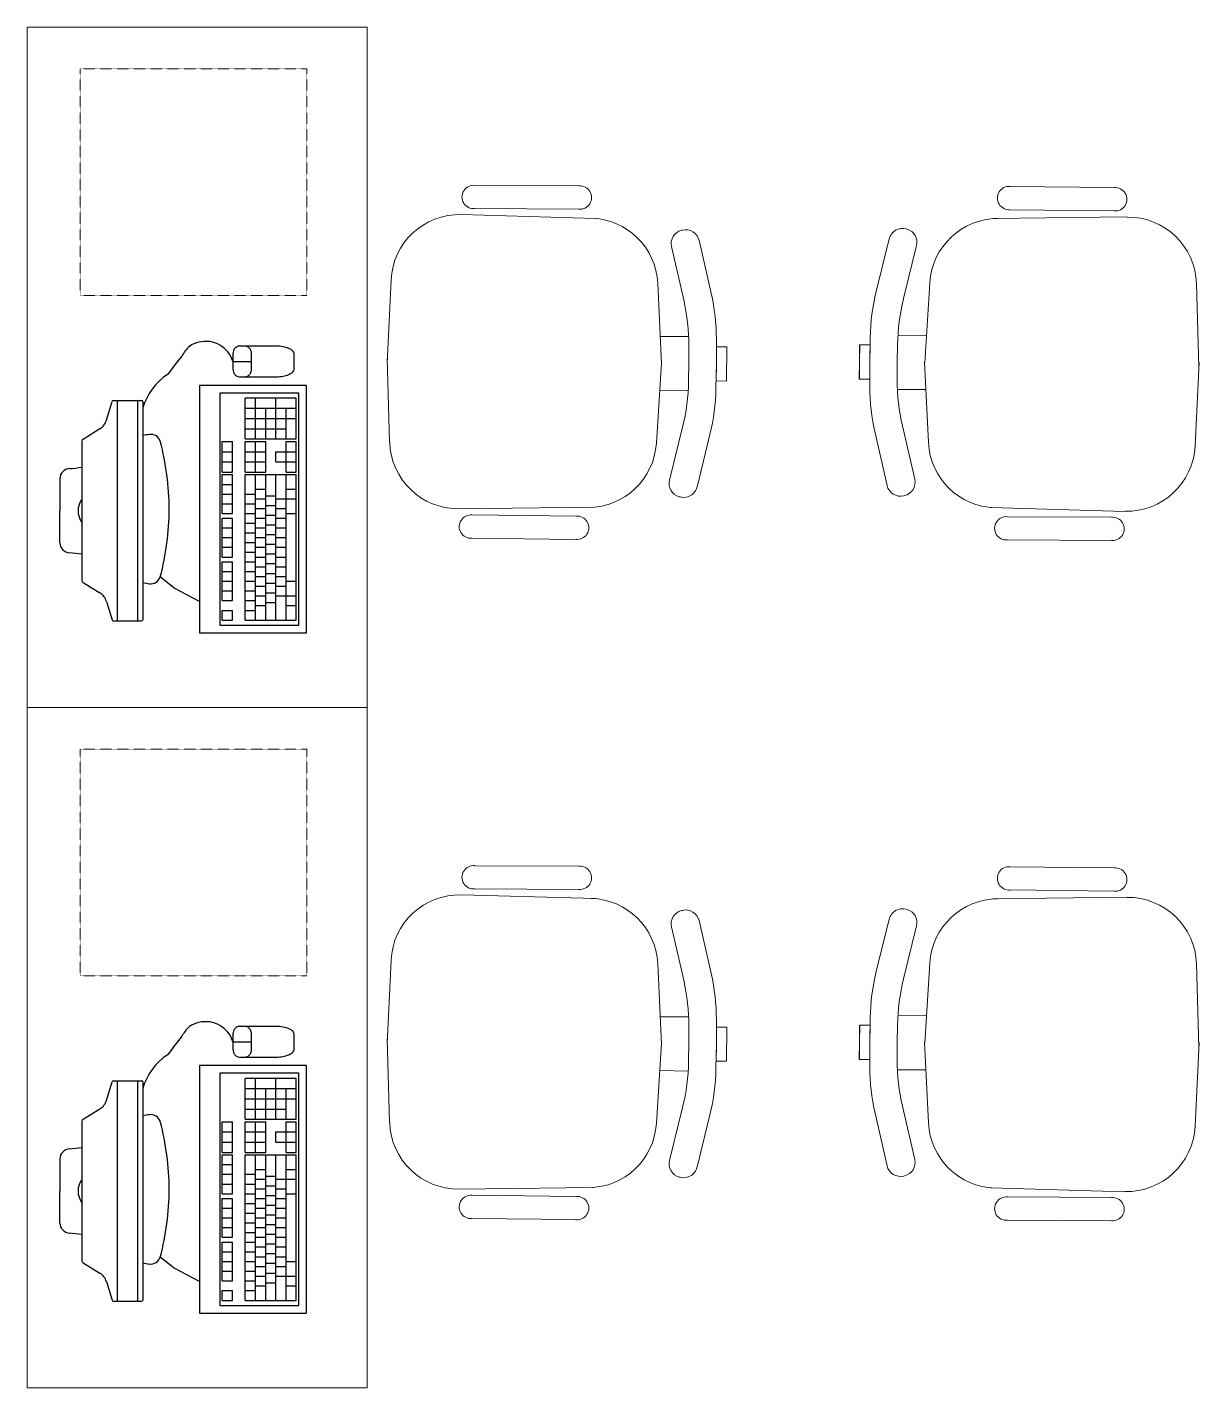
# Model space of a CAD drawing. Header units: millimetres. Extents: x -217756 to 263180, y 55413 to 130608.
# Drawn here: x 93642 to 95715, y 124601 to 127001 of the extents above; entities that cross this region are included whole.
import ezdxf

# ---------------------------------------------------------------- set-up
doc = ezdxf.new("R2010")
doc.units = ezdxf.units.MM
doc.linetypes.add('HIDDEN', pattern=[6, 4, -2])
doc.layers.add('ТХ_мебель передв', color=250, linetype='Continuous', lineweight=13)

# ---------------------------------------------------------------- blocks, each defined once
blk = doc.blocks.new('A$C34cbd993')
at = {"extrusion": (-6.1078e-05, 0.000470829, 1)}
for p, q in [((312016, -4293.2, -0.1), (312026, -4260.4, -0.1)), ((312027.8, -4258.6, -0.1), (312078.2, -4258.6, -0.1)), ((312035, -4258.6, -0.1), (312035, -4647.4, 0.1)), ((312071, -4258.6, -0.1), (312071, -4647.4, 0.1)), ((312080, -4260.4, -0.1), (312080, -4645.6, 0.1)), ((312261, -4326.3, -0.1), (312261, -4254.3, -0.1)), ((312351, -4254.3, -0.1), (312261, -4254.3, -0.1)), ((312279, -4326.3, -0.1), (312279, -4254.3, -0.1)), ((312315, -4326.3, -0.1), (312315, -4254.3, -0.1)), ((312351, -4326.3, -0.1), (312351, -4254.3, -0.1)), ((312297, -4326.3, -0.1), (312297, -4272.3, -0.1)), ((312333, -4326.3, -0.1), (312333, -4272.3, -0.1)), ((311975.2, -4326.5, -0.1), (312004.5, -4308.2, -0.1)), ((311972.9, -4330.4, -0.1), (311972.9, -4575.6, 0)), ((312261, -4384.8, 0), (312261, -4330.8, -0.1)), ((312279, -4384.8, 0), (312279, -4330.8, -0.1)), ((312297, -4384.8, 0), (312297, -4330.8, -0.1)), ((312333, -4384.8, 0), (312333, -4330.8, -0.1)), ((312351, -4384.8, 0), (312351, -4330.8, -0.1)), ((312315, -4366.8, 0), (312315, -4348.8, -0.1)), ((312261, -4645.8, 0.1), (312261, -4389.3, 0)), ((312279, -4645.8, 0.1), (312279, -4389.3, 0)), ((312297, -4645.8, 0.1), (312297, -4389.3, 0)), ((312315, -4645.8, 0.1), (312315, -4389.3, 0)), ((312333, -4645.8, 0.1), (312333, -4389.3, 0)), ((312351, -4645.8, 0.1), (312351, -4389.3, 0)), ((311934, -4396.6, -0.1), (311934, -4453, 0)), ((311934, -4509.4, 0), (311934, -4453, 0)), ((311975.2, -4579.5, 0), (312004.5, -4597.8, 0)), ((312016, -4612.8, 0.1), (312026, -4645.6, 0.1)), ((312027.8, -4647.4, 0.1), (312078.2, -4647.4, 0.1)), ((312220.5, -4645.8, 0.1), (312238.5, -4645.8, 0.1)), ((312261, -4645.8, 0.1), (312351, -4645.8, 0.1)), ((312016, -5493.2, -0.1), (312026, -5460.4, -0.1)), ((312027.8, -5458.6, -0.1), (312078.2, -5458.6, -0.1)), ((312035, -5458.6, -0.1), (312035, -5847.4, 0.1)), ((312071, -5458.6, -0.1), (312071, -5847.4, 0.1)), ((312080, -5460.4, -0.1), (312080, -5845.6, 0.1)), ((312261, -5526.3, -0.1), (312261, -5454.3, -0.1)), ((312351, -5454.3, -0.1), (312261, -5454.3, -0.1)), ((312279, -5526.3, -0.1), (312279, -5454.3, -0.1)), ((312315, -5526.3, -0.1), (312315, -5454.3, -0.1)), ((312351, -5526.3, -0.1), (312351, -5454.3, -0.1)), ((312297, -5526.3, -0.1), (312297, -5472.3, -0.1)), ((312333, -5526.3, -0.1), (312333, -5472.3, -0.1)), ((311975.2, -5526.5, -0.1), (312004.5, -5508.2, -0.1)), ((311972.9, -5530.4, -0.1), (311972.9, -5775.6, 0)), ((312261, -5584.8, 0), (312261, -5530.8, -0.1)), ((312279, -5584.8, 0), (312279, -5530.8, -0.1)), ((312297, -5584.8, 0), (312297, -5530.8, -0.1)), ((312333, -5584.8, 0), (312333, -5530.8, -0.1)), ((312351, -5584.8, 0), (312351, -5530.8, -0.1)), ((312315, -5566.8, 0), (312315, -5548.8, -0.1)), ((312261, -5845.8, 0.1), (312261, -5589.3, 0)), ((312279, -5845.8, 0.1), (312279, -5589.3, 0)), ((312297, -5845.8, 0.1), (312297, -5589.3, 0)), ((312315, -5845.8, 0.1), (312315, -5589.3, 0)), ((312333, -5845.8, 0.1), (312333, -5589.3, 0)), ((312351, -5845.8, 0.1), (312351, -5589.3, 0)), ((311934, -5596.6, -0.1), (311934, -5653, 0)), ((311934, -5709.4, 0), (311934, -5653, 0)), ((311975.2, -5779.5, 0), (312004.5, -5797.8, 0)), ((312016, -5812.8, 0.1), (312026, -5845.6, 0.1)), ((312027.8, -5847.4, 0.1), (312078.2, -5847.4, 0.1)), ((312220.5, -5845.8, 0.1), (312238.5, -5845.8, 0.1)), ((312261, -5845.8, 0.1), (312351, -5845.8, 0.1))]:
    blk.add_line(p, q, dxfattribs=at)
for points, elevation in [([(312239.2, -4189.7, 0.397637), (312179.1, -4155.7, 0.110351), (312162.5, -4163, 0.08312), (312149.1, -4180.1, 0.014729), (312124, -4212.5, 0.170175), (312080, -4271.7, -0.037673)], -21.2), ([(312260.6, -4216.7, 0.114539), (312264.9, -4215.7, 0.103755), (312268.7, -4212.7, 0.091433), (312271.1, -4208.4, 0.084292), (312272, -4203.2), (312272, -4176.2, 0.084292), (312271.1, -4170.9, 0.091433), (312268.7, -4166.6, 0.103755), (312264.9, -4163.6, 0.114539), (312260.6, -4162.7, 0.114539)], -21.2), ([(312239.2, -5389.7, 0.397637), (312179.1, -5355.7, 0.110351), (312162.5, -5363, 0.08312), (312149.1, -5380.1, 0.014729), (312124, -5412.5, 0.170175), (312080, -5471.7, -0.037673)], -21.7), ([(312260.6, -5416.7, 0.114539), (312264.9, -5415.7, 0.103755), (312268.7, -5412.7, 0.091433), (312271.1, -5408.4, 0.084292), (312272, -5403.2), (312272, -5376.2, 0.084292), (312271.1, -5370.9, 0.091433), (312268.7, -5366.6, 0.103755), (312264.9, -5363.6, 0.114539), (312260.6, -5362.7, 0.114539)], -21.8)]:
    blk.add_lwpolyline(points, format="xyb", dxfattribs=dict(at, elevation=elevation))
for points, elevation in [([(312347.2, -4203.2), (312347.2, -4176.2, 0.19919), (312345.4, -4171.8, 0.098412), (312337.6, -4166.6, 0.055653), (312327.8, -4163.8, 0.042416), (312314.5, -4162.7), (312250.6, -4162.7, 0.114539), (312246.3, -4163.6, 0.103755), (312242.5, -4166.6, 0.091433), (312240.1, -4170.9, 0.084292), (312239.2, -4176.2), (312239.2, -4203.2, 0.084292), (312240.1, -4208.4, 0.091433), (312242.5, -4212.7, 0.103755), (312246.3, -4215.7, 0.114539), (312250.6, -4216.7), (312314.5, -4216.7, 0.042416), (312327.8, -4215.5, 0.055653), (312337.6, -4212.7, 0.098412), (312345.4, -4207.5, 0.19919)], -21.2), ([(312347.2, -5403.2), (312347.2, -5376.2, 0.19919), (312345.4, -5371.8, 0.098412), (312337.6, -5366.6, 0.055653), (312327.8, -5363.8, 0.042416), (312314.5, -5362.7), (312250.6, -5362.7, 0.114539), (312246.3, -5363.6, 0.103755), (312242.5, -5366.6, 0.091433), (312240.1, -5370.9, 0.084292), (312239.2, -5376.2), (312239.2, -5403.2, 0.084292), (312240.1, -5408.4, 0.091433), (312242.5, -5412.7, 0.103755), (312246.3, -5415.7, 0.114539), (312250.6, -5416.7), (312314.5, -5416.7, 0.042416), (312327.8, -5415.5, 0.055653), (312337.6, -5412.7, 0.098412), (312345.4, -5407.5, 0.19919)], -21.8)]:
    blk.add_lwpolyline(points, format="xyb", close=True, dxfattribs=dict(at, elevation=elevation))
for points, elevation in [([(312239.2, -4189.7), (312272, -4189.7)], -21.2), ([(312261, -4272.3), (312351, -4272.3)], -21.2), ([(312261, -4290.3), (312351, -4290.3)], -21.2), ([(312261, -4308.3), (312333, -4308.3)], -21.2), ([(312220.5, -4384.8), (312220.5, -4330.8)], -21.2), ([(312220.5, -4330.8), (312238.5, -4330.8)], -21.2), ([(312220.5, -4330.8), (312238.5, -4330.8)], -21.2), ([(312238.5, -4384.8), (312238.5, -4330.8)], -21.2), ([(312261, -4326.3), (312351, -4326.3)], -21.2), ([(312261, -4330.8), (312297, -4330.8)], -21.2), ([(312333, -4330.8), (312351, -4330.8)], -21.2), ([(312220.5, -4348.8), (312238.5, -4348.8)], -21.2), ([(312220.5, -4366.8), (312238.5, -4366.8)], -21.2), ([(312261, -4348.8), (312297, -4348.8)], -21.2), ([(312261, -4366.8), (312297, -4366.8)], -21.2), ([(312315, -4348.8), (312351, -4348.8)], -21.2), ([(312315, -4366.8), (312351, -4366.8)], -21.2), ([(312220.5, -4384.8), (312238.5, -4384.8)], -21.2), ([(312220.5, -4457.7), (312220.5, -4389.3)], -21.2), ([(312220.5, -4389.3), (312238.5, -4389.3)], -21.2), ([(312238.5, -4457.7), (312238.5, -4389.3)], -21.2), ([(312261, -4384.8), (312297, -4384.8)], -21.2), ([(312261, -4389.3), (312351, -4389.3)], -21.2), ([(312333, -4384.8), (312351, -4384.8)], -21.2), ([(312220.5, -4406.4), (312238.5, -4406.4)], -21.2), ([(312279, -4414.9), (312297, -4414.9)], -21.2), ([(312333, -4414.9), (312351, -4414.9)], -21.2), ([(312220.5, -4423.5), (312238.5, -4423.5)], -21.2), ([(312261, -4423.5), (312279, -4423.5)], -21.2), ([(312279, -4432), (312297, -4432)], -21.2), ([(312297, -4426.6), (312315, -4426.6)], -21.2), ([(312315, -4432), (312333, -4432)], -21.2), ([(312333, -4432), (312351, -4432)], -21.2), ([(312220.5, -4440.6), (312238.5, -4440.6)], -21.2), ([(312220.5, -4457.7), (312238.5, -4457.7)], -21.2), ([(312261, -4440.6), (312279, -4440.6)], -21.2), ([(312261, -4457.7), (312279, -4457.7)], -21.2), ([(312279, -4449.1), (312297, -4449.1)], -21.2), ([(312297, -4443.7), (312315, -4443.7)], -21.2), ([(312297, -4460.8), (312315, -4460.8)], -21.2), ([(312315, -4449.1), (312333, -4449.1)], -21.2), ([(312333, -4457.7), (312351, -4457.7)], -21.2), ([(312220.5, -4534.6), (312220.5, -4466.2)], -21.2), ([(312220.5, -4466.2), (312238.5, -4466.2)], -21.2), ([(312220.5, -4483.3), (312238.5, -4483.3)], -21.2), ([(312238.5, -4534.6), (312238.5, -4466.2)], -21.2), ([(312261, -4474.8), (312279, -4474.8)], -21.2), ([(312279, -4466.2), (312297, -4466.2)], -21.2), ([(312279, -4483.3), (312297, -4483.3)], -21.2), ([(312297, -4477.9), (312315, -4477.9)], -21.2), ([(312315, -4466.2), (312333, -4466.2)], -21.2), ([(312315, -4483.3), (312333, -4483.3)], -21.2), ([(312220.5, -4500.4), (312238.5, -4500.4)], -21.2), ([(312261, -4491.9), (312279, -4491.9)], -21.2), ([(312261, -4509), (312279, -4509)], -21.2), ([(312279, -4500.4), (312297, -4500.4)], -21.2), ([(312297, -4495), (312315, -4495)], -21.2), ([(312315, -4500.4), (312333, -4500.4)], -21.2), ([(312220.5, -4517.5), (312238.5, -4517.5)], -21.2), ([(312220.5, -4534.6), (312238.5, -4534.6)], -21.2), ([(312261, -4526.1), (312279, -4526.1)], -21.2), ([(312279, -4517.5), (312297, -4517.5)], -21.2), ([(312279, -4534.6), (312297, -4534.6)], -21.2), ([(312297, -4512.1), (312315, -4512.1)], -21.2), ([(312297, -4529.2), (312315, -4529.2)], -21.2), ([(312315, -4517.5), (312333, -4517.5)], -21.2), ([(312315, -4534.6), (312333, -4534.6)], -21.2), ([(312220.5, -4611.6), (312220.5, -4543.2)], -21.2), ([(312220.5, -4543.2), (312238.5, -4543.2)], -21.2), ([(312238.5, -4611.6), (312238.5, -4543.2)], -21.2), ([(312261, -4543.2), (312279, -4543.2)], -21.2), ([(312279, -4551.7), (312297, -4551.7)], -21.2), ([(312297, -4546.3), (312315, -4546.3)], -21.2), ([(312315, -4551.7), (312333, -4551.7)], -21.2), ([(312180, -4612.8), (312135.5, -4589.3), (312111.1, -4569.6)], -21.2), ([(312220.5, -4560.3), (312238.5, -4560.3)], -21.2), ([(312220.5, -4577.4), (312238.5, -4577.4)], -21.2), ([(312261, -4560.3), (312279, -4560.3)], -21.2), ([(312261, -4577.4), (312279, -4577.4)], -21.2), ([(312279, -4568.8), (312297, -4568.8)], -21.2), ([(312297, -4563.4), (312315, -4563.4)], -21.2), ([(312297, -4580.5), (312315, -4580.5)], -21.2), ([(312315, -4568.8), (312333, -4568.8)], -21.2), ([(312333, -4577.4), (312351, -4577.4)], -21.2), ([(312220.5, -4594.5), (312238.5, -4594.5)], -21.2), ([(312261, -4594.5), (312279, -4594.5)], -21.2), ([(312279, -4585.9), (312297, -4585.9)], -21.2), ([(312279, -4603), (312297, -4603)], -21.2), ([(312297, -4597.6), (312315, -4597.6)], -21.2), ([(312315, -4585.9), (312333, -4585.9)], -21.2), ([(312315, -4603), (312333, -4603)], -21.2), ([(312333, -4603), (312351, -4603)], -21.2), ([(312220.5, -4611.6), (312238.5, -4611.6)], -21.2), ([(312220.5, -4645.8), (312220.5, -4628.7)], -21.2), ([(312220.5, -4628.7), (312238.5, -4628.7)], -21.2), ([(312238.5, -4645.8), (312238.5, -4628.7)], -21.2), ([(312261, -4611.6), (312279, -4611.6)], -21.2), ([(312261, -4628.7), (312279, -4628.7)], -21.2), ([(312279, -4620.1), (312297, -4620.1)], -21.2), ([(312297, -4614.7), (312315, -4614.7)], -21.2), ([(312333, -4620.1), (312351, -4620.1)], -21.2), ([(312239.2, -5389.7), (312272, -5389.7)], -21.8), ([(312261, -5472.3), (312351, -5472.3)], -21.7), ([(312261, -5490.3), (312351, -5490.3)], -21.7), ([(312261, -5508.3), (312333, -5508.3)], -21.7), ([(312220.5, -5584.8), (312220.5, -5530.8)], -21.7), ([(312220.5, -5530.8), (312238.5, -5530.8)], -21.7), ([(312220.5, -5530.8), (312238.5, -5530.8)], -21.7), ([(312238.5, -5584.8), (312238.5, -5530.8)], -21.7), ([(312261, -5526.3), (312351, -5526.3)], -21.7), ([(312261, -5530.8), (312297, -5530.8)], -21.7), ([(312333, -5530.8), (312351, -5530.8)], -21.7), ([(312220.5, -5548.8), (312238.5, -5548.8)], -21.7), ([(312220.5, -5566.8), (312238.5, -5566.8)], -21.7), ([(312261, -5548.8), (312297, -5548.8)], -21.7), ([(312261, -5566.8), (312297, -5566.8)], -21.7), ([(312315, -5548.8), (312351, -5548.8)], -21.7), ([(312315, -5566.8), (312351, -5566.8)], -21.7), ([(312220.5, -5584.8), (312238.5, -5584.8)], -21.7), ([(312220.5, -5657.7), (312220.5, -5589.3)], -21.7), ([(312220.5, -5589.3), (312238.5, -5589.3)], -21.7), ([(312238.5, -5657.7), (312238.5, -5589.3)], -21.7), ([(312261, -5584.8), (312297, -5584.8)], -21.7), ([(312261, -5589.3), (312351, -5589.3)], -21.7), ([(312333, -5584.8), (312351, -5584.8)], -21.7), ([(312220.5, -5606.4), (312238.5, -5606.4)], -21.7), ([(312279, -5614.9), (312297, -5614.9)], -21.7), ([(312333, -5614.9), (312351, -5614.9)], -21.7), ([(312220.5, -5623.5), (312238.5, -5623.5)], -21.7), ([(312261, -5623.5), (312279, -5623.5)], -21.7), ([(312279, -5632), (312297, -5632)], -21.7), ([(312297, -5626.6), (312315, -5626.6)], -21.7), ([(312315, -5632), (312333, -5632)], -21.7), ([(312333, -5632), (312351, -5632)], -21.7), ([(312220.5, -5640.6), (312238.5, -5640.6)], -21.7), ([(312220.5, -5657.7), (312238.5, -5657.7)], -21.7), ([(312261, -5640.6), (312279, -5640.6)], -21.7), ([(312261, -5657.7), (312279, -5657.7)], -21.7), ([(312279, -5649.1), (312297, -5649.1)], -21.7), ([(312297, -5643.7), (312315, -5643.7)], -21.7), ([(312297, -5660.8), (312315, -5660.8)], -21.7), ([(312315, -5649.1), (312333, -5649.1)], -21.7), ([(312333, -5657.7), (312351, -5657.7)], -21.7), ([(312220.5, -5734.6), (312220.5, -5666.2)], -21.7), ([(312220.5, -5666.2), (312238.5, -5666.2)], -21.7), ([(312220.5, -5683.3), (312238.5, -5683.3)], -21.7), ([(312238.5, -5734.6), (312238.5, -5666.2)], -21.7), ([(312261, -5674.8), (312279, -5674.8)], -21.7), ([(312279, -5666.2), (312297, -5666.2)], -21.7), ([(312279, -5683.3), (312297, -5683.3)], -21.7), ([(312297, -5677.9), (312315, -5677.9)], -21.7), ([(312315, -5666.2), (312333, -5666.2)], -21.7), ([(312315, -5683.3), (312333, -5683.3)], -21.7), ([(312220.5, -5700.4), (312238.5, -5700.4)], -21.7), ([(312261, -5691.9), (312279, -5691.9)], -21.7), ([(312261, -5709), (312279, -5709)], -21.7), ([(312279, -5700.4), (312297, -5700.4)], -21.7), ([(312297, -5695), (312315, -5695)], -21.7), ([(312315, -5700.4), (312333, -5700.4)], -21.7), ([(312220.5, -5717.5), (312238.5, -5717.5)], -21.7), ([(312220.5, -5734.6), (312238.5, -5734.6)], -21.7), ([(312261, -5726.1), (312279, -5726.1)], -21.7), ([(312279, -5717.5), (312297, -5717.5)], -21.7), ([(312279, -5734.6), (312297, -5734.6)], -21.7), ([(312297, -5712.1), (312315, -5712.1)], -21.7), ([(312297, -5729.2), (312315, -5729.2)], -21.7), ([(312315, -5717.5), (312333, -5717.5)], -21.7), ([(312315, -5734.6), (312333, -5734.6)], -21.7), ([(312220.5, -5811.6), (312220.5, -5743.2)], -21.7), ([(312220.5, -5743.2), (312238.5, -5743.2)], -21.7), ([(312238.5, -5811.6), (312238.5, -5743.2)], -21.7), ([(312261, -5743.2), (312279, -5743.2)], -21.7), ([(312279, -5751.7), (312297, -5751.7)], -21.7), ([(312297, -5746.3), (312315, -5746.3)], -21.7), ([(312315, -5751.7), (312333, -5751.7)], -21.7), ([(312180, -5812.8), (312135.5, -5789.3), (312111.1, -5769.6)], -21.7), ([(312220.5, -5760.3), (312238.5, -5760.3)], -21.7), ([(312220.5, -5777.4), (312238.5, -5777.4)], -21.7), ([(312261, -5760.3), (312279, -5760.3)], -21.7), ([(312261, -5777.4), (312279, -5777.4)], -21.7), ([(312279, -5768.8), (312297, -5768.8)], -21.7), ([(312297, -5763.4), (312315, -5763.4)], -21.7), ([(312297, -5780.5), (312315, -5780.5)], -21.7), ([(312315, -5768.8), (312333, -5768.8)], -21.7), ([(312333, -5777.4), (312351, -5777.4)], -21.7), ([(312220.5, -5794.5), (312238.5, -5794.5)], -21.7), ([(312261, -5794.5), (312279, -5794.5)], -21.7), ([(312279, -5785.9), (312297, -5785.9)], -21.7), ([(312279, -5803), (312297, -5803)], -21.7), ([(312297, -5797.6), (312315, -5797.6)], -21.7), ([(312315, -5785.9), (312333, -5785.9)], -21.7), ([(312315, -5803), (312333, -5803)], -21.7), ([(312333, -5803), (312351, -5803)], -21.7), ([(312220.5, -5811.6), (312238.5, -5811.6)], -21.7), ([(312220.5, -5845.8), (312220.5, -5828.7)], -21.7), ([(312220.5, -5828.7), (312238.5, -5828.7)], -21.7), ([(312238.5, -5845.8), (312238.5, -5828.7)], -21.7), ([(312261, -5811.6), (312279, -5811.6)], -21.7), ([(312261, -5828.7), (312279, -5828.7)], -21.7), ([(312279, -5820.1), (312297, -5820.1)], -21.7), ([(312297, -5814.7), (312315, -5814.7)], -21.7), ([(312333, -5820.1), (312351, -5820.1)], -21.7)]:
    blk.add_lwpolyline(points, dxfattribs=dict(at, elevation=elevation))
for points, elevation in [([(312369, -4668.3), (312369, -4231.8), (312180, -4231.8), (312180, -4668.3)], -21.2), ([(312355.5, -4654.8), (312355.5, -4245.3), (312216, -4245.3), (312216, -4654.8)], -21.2), ([(312369, -5868.3), (312369, -5431.8), (312180, -5431.8), (312180, -5868.3)], -21.7), ([(312355.5, -5854.8), (312355.5, -5445.3), (312216, -5445.3), (312216, -5854.8)], -21.7)]:
    blk.add_lwpolyline(points, close=True, dxfattribs=dict(at, elevation=elevation))
for centre, radius, start, end in [((312027.8, -4260.4, -21.2), 1.8, 90, 180), ((312078.2, -4260.4, -21.2), 1.8, 0, 90), ((311990.2, -4285.3, -21.2), 27, 301.9676, 342.9946), ((312112.4, -4481.4, -21.2), 164.3, 97.176, 101.3437), ((312094.1, -4336.2, -21.2), 18, 18.8033, 97.176), ((311977.4, -4330.4, -21.2), 4.5, 120.479, 180), ((311649.4, -4451.9, -21.2), 477.4, 0.23, 14.7443), ((311952, -4396.6, -21.2), 18, 93.6304, 180), ((311934.6, -4122.8, -21.2), 256.3, 273.6304, 278.5995), ((311999.8, -4453, -21.2), 33.8, 142.618, 217.382), ((311649.4, -4448.1, -21.2), 477.4, 345.2557, 359.77), ((311952, -4509.4, -21.2), 18, 180, 266.3696), ((311934.6, -4783.2, -21.2), 256.3, 81.4005, 86.3696), ((311977.4, -4575.6, -21.2), 4.5, 180, 239.521), ((312112.4, -4418.7, -21.2), 164.3, 258.6563, 262.824), ((312094.1, -4563.8, -21.2), 18, 262.824, 341.1967), ((311990.2, -4620.7, -21.2), 27, 17.0054, 58.0324), ((312027.8, -4645.6, -21.2), 1.8, 180, 270), ((312078.2, -4645.6, -21.2), 1.8, 270, 0), ((312027.8, -5460.4, -21.7), 1.8, 90, 180), ((312078.2, -5460.4, -21.7), 1.8, 0, 90), ((311990.2, -5485.3, -21.7), 27, 301.9676, 342.9946), ((312112.4, -5681.4, -21.7), 164.3, 97.176, 101.3437), ((312094.1, -5536.2, -21.7), 18, 18.8033, 97.176), ((311977.4, -5530.4, -21.7), 4.5, 120.479, 180), ((311649.4, -5651.9, -21.7), 477.4, 0.23, 14.7443), ((311952, -5596.6, -21.7), 18, 93.6304, 180), ((311934.6, -5322.8, -21.7), 256.3, 273.6304, 278.5995), ((311999.8, -5653, -21.7), 33.8, 142.618, 217.382), ((311649.4, -5648.1, -21.7), 477.4, 345.2557, 359.77), ((311952, -5709.4, -21.7), 18, 180, 266.3696), ((311934.6, -5983.2, -21.7), 256.3, 81.4005, 86.3696), ((311977.4, -5775.6, -21.7), 4.5, 180, 239.521), ((312112.4, -5618.7, -21.7), 164.3, 258.6563, 262.824), ((312094.1, -5763.8, -21.7), 18, 262.824, 341.1967), ((311990.2, -5820.7, -21.7), 27, 17.0054, 58.0324), ((312027.8, -5845.6, -21.7), 1.8, 180, 270), ((312078.2, -5845.6, -21.7), 1.8, 270, 0)]:
    blk.add_arc(centre, radius, start, end, dxfattribs=at)
blk = doc.blocks.new('стол с тумбой 1200х600')
blk.add_lwpolyline([(-19012.2, 19801.1), (-19012.2, 21001.1), (-19612.2, 21001.1), (-19612.2, 19801.1)], close=True)
at = {"linetype": 'HIDDEN', "ltscale": 0.1}
blk.add_lwpolyline([(-19505.4, 19874.7), (-19105.4, 19874.7), (-19105.4, 20274.7), (-19505.4, 20274.7)], close=True, dxfattribs=at)
blk = doc.blocks.new('М-60')
at = {"extrusion": (-6.19742e-05, 0.000470712, 1)}
for p, q in [((7035415.4, 1186627.5, -0.2), (7035231.8, 1186626.6, -0.2)), ((7035232, 1186585.7, -0.1), (7035415.6, 1186586.5, -0.1)), ((7035202.1, 1186569.5, -0.1), (7035439, 1186576.2, -0.1)), ((7035049.2, 1186548.9, -0.1), (7035050.6, 1186548.5, -0.1)), ((7034998.3, 1186437.9, -0.1), (7035019.7, 1186530.9, -0.1)), ((7035068.3, 1186519.6, -0.1), (7035046.7, 1186425.8, -0.1)), ((7035085.8, 1186312.9, 0), (7035092.5, 1186454.7, -0.1)), ((7035563.1, 1186460.5, -0.1), (7035569.8, 1186312.9, 0)), ((7034989, 1186312.9, 0), (7034989, 1186356.2, -0.1)), ((7035037.4, 1186344.1, 0), (7035037.4, 1186312.9, 0)), ((7035037.8, 1186361.3, -0.1), (7035088.1, 1186361.3, -0.1)), ((7034971.3, 1186282.6, 0), (7034970.4, 1186343.1, -0.1)), ((7034989, 1186343.1, -0.1), (7034970.8, 1186343.1, -0.1)), ((7034970.8, 1186343.1, -0.1), (7034970.8, 1186282.6, 0)), ((7034989, 1186312.9, 0), (7034989, 1186343.1, -0.1)), ((7035565.2, 1186174.3, 0.1), (7035569.7, 1186322, 0)), ((7034989, 1186313.2, 0), (7034989.4, 1186282.9, 0)), ((7034989, 1186313.2, 0), (7034989.6, 1186269.8, 0)), ((7035037.8, 1186282.6, 0), (7035037.4, 1186313.9, 0)), ((7035085.7, 1186314.6, 0), (7035094.7, 1186172.9, 0)), ((7034989.4, 1186282.9, 0), (7034971.3, 1186282.6, 0)), ((7035038.5, 1186265.5, 0), (7035088.8, 1186266.3, 0)), ((7035071.5, 1186107.6, 0.1), (7035048.4, 1186201.2, 0)), ((7035000.2, 1186188.3, 0), (7035023, 1186095.7, 0.1)), ((7035052.8, 1186078.1, 0.1), (7035054.2, 1186078.5, 0.1)), ((7035206, 1186059.9, 0.1), (7035442.9, 1186056.7, 0.1)), ((7035236.1, 1186044.1, 0.1), (7035419.7, 1186046, 0.1)), ((7035420.2, 1186005.1, 0.1), (7035236.6, 1186003.1, 0.1))]:
    blk.add_line(p, q, dxfattribs=at)
for centre, start, end in [((7035230, 1186606.2, 122.4), 84.9987, 275.5247), ((7035417.4, 1186607.1, 122.4), 264.9987, 95.5247), ((7035234.4, 1186023.7, 122.4), 85.3479, 275.874), ((7035421.8, 1186025.7, 122.4), 265.3479, 95.874)]:
    blk.add_arc(centre, 20.6, start, end, dxfattribs=at)
at = {"extrusion": (6.19742e-05, -0.000470712, -1)}
for centre, major_axis, start_param, end_param in [((7035213.4, 1186449, -0.1), (77.8, 92.6, 0), 4.061153, 5.558057), ((7035442.2, 1186455, -0.1), (77.8, 92.6, 0), -0.725128, 0.826554), ((7035043.3, 1186525.4, -0.1), (15.6, 18.5, 0), 4.240369, 5.829345), ((7035044.7, 1186525.1, -0.1), (15.6, 18.5, 0), -0.45384, 1.098777), ((7035352, 1186356.2, 0), (-277.9, 233.5, -0.1), 5.584367, 5.811166), ((7035400.4, 1186344.1, 0), (233.5, 277.9, -0.1), 4.01357, 4.240369)]:
    blk.add_ellipse(centre, major_axis=major_axis, ratio=1, start_param=start_param, end_param=end_param, dxfattribs=at)
at = {"extrusion": (-6.19742e-05, 0.000470712, 1)}
for centre, major_axis, start_param, end_param in [((7035400.8, 1186288.2, 0), (237.7, -274.3, 0.1), 4.01357, 4.240369), ((7035352.6, 1186275.3, 0), (-274.3, -237.7, 0.1), 5.584367, 5.811166), ((7035215.4, 1186180.5, 0), (79.2, -91.4, 0), 4.061153, 5.558057), ((7035444.3, 1186178, 0.1), (79.2, -91.4, 0), -0.725128, 0.826554), ((7035048, 1186101.8, 0.1), (15.8, -18.3, 0), -0.45384, 1.098777), ((7035046.5, 1186101.5, 0.1), (15.8, -18.3, 0), 4.240369, 5.829345)]:
    blk.add_ellipse(centre, major_axis=major_axis, ratio=1, start_param=start_param, end_param=end_param, dxfattribs=at)

msp = doc.modelspace()

# ---------------------------------------------------------------- block references
msp.add_blockref('A$C34cbd993', (-218233.9, 130600.7))
at = {"layer": 'ТХ_мебель передв'}
for name, p, rotation in [('стол с тумбой 1200х600', (74630.2, 146801.8), 180), ('стол с тумбой 1200х600', (74630.2, 146801.8), 180), ('М-60', (7147824.5, 1200685.8, 0), 179.0887326624886), ('М-60', (-6957837.4, -947868.9, 0), 359.0887326624886), ('стол с тумбой 1200х600', (74630.2, 145601.8), 180), ('стол с тумбой 1200х600', (74630.2, 145601.8), 180), ('М-60', (7147824.5, 1199485.8, 0), 179.0887326624886), ('М-60', (-6957837.4, -949068.9, 0), 359.0887326624886)]:
    msp.add_blockref(name, p, dxfattribs=dict(at, rotation=rotation))

doc.saveas('drawing.dxf')
